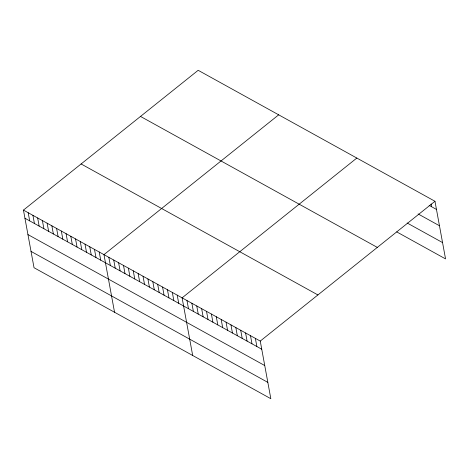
<?xml version="1.0" encoding="UTF-8"?>
<svg xmlns="http://www.w3.org/2000/svg" width="469" height="469" viewBox="0 0 469 469"><rect width="100%" height="100%" fill="white"/><g stroke="black" fill="none" stroke-linecap="round" stroke-linejoin="round"><path stroke-width="0.7" d="M23.45 210.1L260.254 341.074L270.83 398.703L34.026 267.723L23.45 210.1L198.17 70.297L434.974 201.277L445.55 258.9L396.71 231.885M278.686 114.835L103.966 254.632L114.542 312.254M356.827 158.053L182.107 297.856L192.683 355.479M260.254 341.074L434.974 201.277M429.141 205.375L436.469 209.426M418.096 213.934L439.465 225.753M407.145 222.992L442.554 242.573M140.512 116.435L377.316 247.409M81.108 163.962L317.912 294.942M24.945 218.249L261.749 349.223M27.941 234.57L264.745 365.55M31.03 251.396L267.834 382.376M431.087 204.009L431.586 206.723M255.371 338.378L256.865 346.527M250.487 335.675L251.982 343.824M245.598 332.972L247.099 341.121M240.714 330.27L242.209 338.419M235.831 327.567L237.326 335.716M230.947 324.87L232.442 333.019M226.064 322.168L227.559 330.317M221.18 319.465L222.675 327.614M216.297 316.763L217.792 324.911M211.413 314.06L212.908 322.209M206.53 311.363L208.025 319.512M201.647 308.661L203.141 316.81M196.757 305.958L198.258 314.107M191.874 303.255L193.369 311.404M186.99 300.553L188.485 308.702M177.223 295.153L178.718 303.302M172.34 292.451L173.835 300.6M167.456 289.748L168.951 297.897M162.573 287.046L164.068 295.194M157.69 284.349L159.184 292.498M152.806 281.646L154.301 289.795M147.917 278.944L149.418 287.092M143.033 276.241L144.528 284.39M138.15 273.538L139.645 281.687M133.266 270.842L134.761 278.991M128.383 268.139L129.878 276.288M123.499 265.436L124.994 273.585M118.616 262.734L120.111 270.883M113.733 260.031L115.227 268.18M108.849 257.334L110.344 265.483M99.229 252.011L100.724 260.16M94.492 249.391L95.987 257.54M89.755 246.77L91.25 254.919M85.018 244.15L86.513 252.299M80.281 241.535L81.776 249.684M75.544 238.914L77.045 247.063M70.813 236.294L72.308 244.443M66.076 233.673L67.571 241.822M61.339 231.053L62.834 239.202M56.602 228.432L58.097 236.581M51.866 225.818L53.36 233.967M47.129 223.197L48.624 231.346M42.392 220.577L43.893 228.725M37.661 217.956L39.156 226.105M32.924 215.335L34.419 223.484M28.187 212.715L29.682 220.864"/></g></svg>
